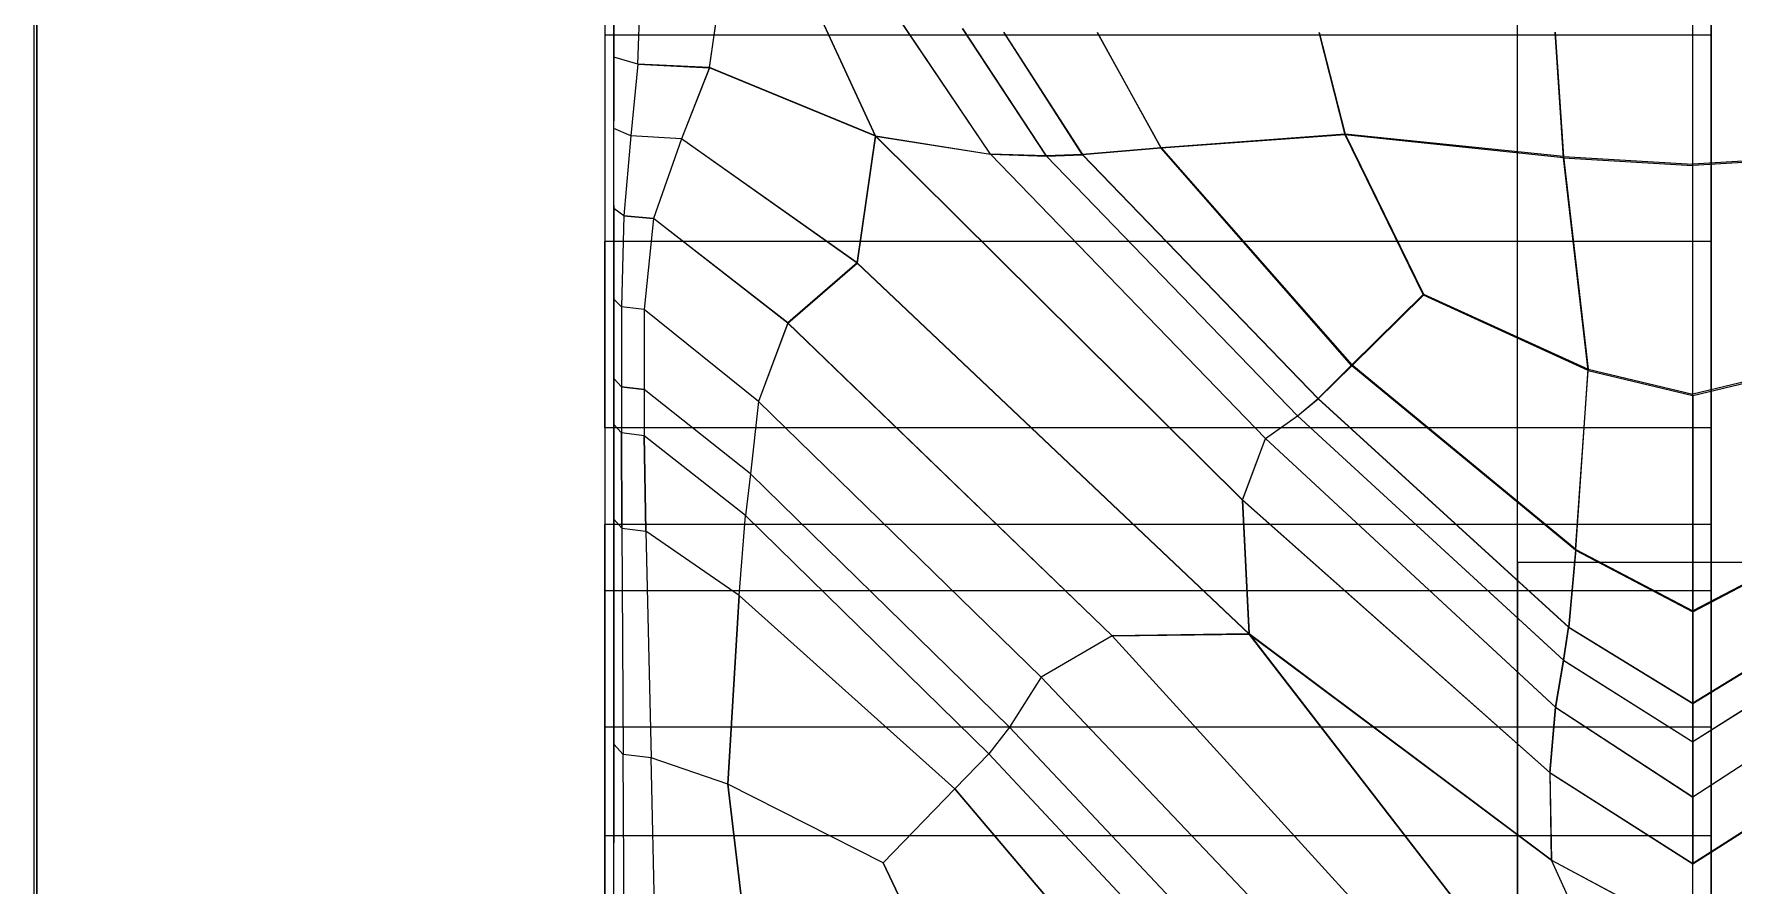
# Model space of a CAD drawing. Extents: x 11992 to 29481, y -6727 to 6811.
# Drawn here: x 12599.61 to 12607.29, y 1271.1 to 1274.94 of the extents above; entities that cross this region are included whole.
import ezdxf

# ---------------------------------------------------------------- set-up
doc = ezdxf.new("R2010")
doc.units = 0
doc.header["$MEASUREMENT"] = 0
doc.layers.get('0').update_dxf_attribs({"color": 8, "linetype": 'CONTINUOUS'})
doc.layers.add('WALL', color=8, linetype='CONTINUOUS')

msp = doc.modelspace()

# ---------------------------------------------------------------- linework, layer by layer
for p, q in [((12599.6186, 530.5954, 559.5745), (12599.6281, 2180.5963, 559.5742)), ((12599.6281, 2180.5963, 429.574), (12599.6186, 530.5953, 429.5743)), ((12599.6281, 2180.5963, 429.574), (12599.6186, 530.5953, 429.5743)), ((12599.6281, 2180.5963, -40.4265), (12599.6186, 530.5953, -40.4263)), ((12607.1049, 1273.3088, -1721.2856), (12607.1049, 1278.4766, -1720.3346)), ((12602.1883, 1277.0132, -1749.7151), (12602.1883, 1262.3258, -1766.6945)), ((12607.1879, 1265.565, -1768.6797), (12607.1879, 1277.0132, -1749.7151)), ((12607.1049, 1272.3347, -1759.0373), (12607.1049, 1276.6934, -1760.4872)), ((12607.1879, 1276.589, -1772.1821), (12607.1879, 1273.162, -1747.0285)), ((12602.2297, 1273.2671, -1758.97), (12602.2297, 1276.3968, -1758.5168)), ((12607.1879, 1274.0046, -1747.8711), (12607.1879, 1275.945, -1749.2247)), ((12602.2297, 1274.8376, -1721.4041), (12602.2297, 1275.4899, -1721.4886)), ((12602.2297, 1274.5508, -1722.8437), (12602.2297, 1275.4639, -1722.5594)), ((12602.2297, 1273.8265, -1758.9982), (12602.2297, 1275.4289, -1759.6202)), ((12602.3375, 1274.8064, -1721.2928), (12602.3485, 1275.1003, -1721.2014)), ((12602.3375, 1274.8061, -1759.573), (12602.348, 1275.1001, -1759.6643)), ((12602.6618, 1274.7911, -1721.2346), (12602.7037, 1275.0841, -1721.1397)), ((12602.6618, 1274.7899, -1759.6312), (12602.7037, 1275.0832, -1759.7259)), ((12603.4118, 1274.4819, -1721.2898), (12603.1443, 1275.0622, -1721.0562)), ((12603.4118, 1274.4802, -1759.5747), (12603.1443, 1275.0605, -1759.8091)), ((12602.2297, 1275.0336, -1722.0925), (12602.2297, 1274.8888, -1722.7558)), ((12603.9316, 1274.4001, -1721.1064), (12603.5172, 1275.0143, -1720.8784)), ((12603.9311, 1274.3994, -1759.7491), (12603.5172, 1275.0131, -1759.987)), ((12606.3119, 1272.5535, -1759.0217), (12606.3124, 1275.0464, -1759.8654)), ((12606.3119, 1272.5535, -1721.8437), (12606.3124, 1275.0464, -1721)), ((12607.1879, 1274.9377, -1732.2581), (12602.1883, 1274.9377, -1732.2581)), ((12607.1879, 1274.9377, -1748.6073), (12602.1883, 1274.9377, -1748.6073)), ((12602.1883, 1274.9377, -1732.2581), (12602.1883, 1265.565, -1712.1856)), ((12602.1883, 1274.9377, -1748.6073), (12602.1883, 1259.3552, -1764.3506)), ((12602.1883, 1274.9377, -1732.2581), (12602.1883, 1248.8509, -1744.4441)), ((12602.2297, 1274.906, -1759.2208), (12602.2297, 1274.5508, -1758.0222)), ((12604.1838, 1274.3906, -1720.9161), (12603.8052, 1274.968, -1720.7069)), ((12603.8052, 1274.9673, -1760.1587), (12604.1833, 1274.3913, -1759.9302)), ((12604.3469, 1274.3967, -1720.8396), (12603.9917, 1274.9506, -1720.6418)), ((12603.9917, 1274.9496, -1760.2238), (12604.3464, 1274.3984, -1760.0006)), ((12604.7026, 1274.4261, -1720.8175), (12604.4156, 1274.9489, -1720.6351)), ((12604.7026, 1274.4289, -1760.0204), (12604.4156, 1274.948, -1760.2304)), ((12605.5337, 1274.4866, -1720.7896), (12605.416, 1274.9494, -1720.6388)), ((12605.416, 1274.9492, -1760.227), (12605.5337, 1274.4907, -1760.0501)), ((12606.4827, 1274.9515, -1760.2206), (12606.5198, 1274.3884, -1759.9993)), ((12606.5198, 1274.3834, -1720.8365), (12606.4827, 1274.9508, -1720.6454)), ((12607.1879, 1274.9377, -1748.6073), (12607.1879, 1262.3258, -1766.6945)), ((12607.1879, 1274.9377, -1732.2581), (12607.1879, 1265.565, -1712.1856)), ((12602.3375, 1274.8061, -1759.573), (12602.2297, 1274.8376, -1759.4618)), ((12602.2297, 1273.8327, -1722.8465), (12602.2297, 1274.8376, -1721.4041)), ((12602.3375, 1274.8064, -1721.2928), (12602.2297, 1274.8376, -1721.4041)), ((12602.3375, 1274.8064, -1721.2928), (12602.306, 1274.4831, -1721.4172)), ((12602.3375, 1274.8061, -1759.573), (12602.306, 1274.4828, -1759.4487)), ((12602.6618, 1274.7911, -1721.2346), (12602.3375, 1274.8064, -1721.2928)), ((12602.3375, 1274.8061, -1759.573), (12602.6618, 1274.7899, -1759.6312)), ((12602.6618, 1274.7911, -1721.2346), (12602.5349, 1274.4695, -1721.3694)), ((12602.6618, 1274.7899, -1759.6312), (12602.5349, 1274.4688, -1759.4965)), ((12603.4118, 1274.4819, -1721.2898), (12602.6618, 1274.7911, -1721.2346)), ((12603.4118, 1274.4802, -1759.5747), (12602.6618, 1274.7899, -1759.6312)), ((12602.306, 1274.4831, -1721.4172), (12602.2297, 1274.515, -1721.5243)), ((12602.306, 1274.4828, -1759.4487), (12602.2297, 1274.515, -1759.3415)), ((12602.306, 1274.4831, -1721.4172), (12602.2746, 1274.1202, -1721.5151)), ((12602.306, 1274.4828, -1759.4487), (12602.2746, 1274.1202, -1759.3507)), ((12602.5349, 1274.4695, -1721.3694), (12602.306, 1274.4831, -1721.4172)), ((12602.5349, 1274.4688, -1759.4965), (12602.306, 1274.4828, -1759.4487)), ((12602.5349, 1274.4695, -1721.3694), (12602.4086, 1274.1085, -1721.4777)), ((12602.5349, 1274.4688, -1759.4965), (12602.4086, 1274.1085, -1759.3881)), ((12603.3289, 1273.9078, -1721.5873), (12602.5349, 1274.4695, -1721.3694)), ((12603.3289, 1273.9068, -1759.2789), (12602.5349, 1274.4688, -1759.4965)), ((12603.4118, 1274.4819, -1721.2898), (12603.3289, 1273.9078, -1721.5873)), ((12603.3289, 1273.9068, -1759.2789), (12603.4118, 1274.4802, -1759.5747)), ((12603.4118, 1274.4819, -1721.2898), (12603.9316, 1274.4001, -1721.1064)), ((12603.4118, 1274.4819, -1721.2898), (12605.0707, 1272.837, -1721.9583)), ((12603.4118, 1274.4802, -1759.5747), (12605.0707, 1272.8356, -1758.9011)), ((12603.4118, 1274.4802, -1759.5747), (12603.9311, 1274.3994, -1759.7491)), ((12605.5337, 1274.4907, -1760.0501), (12604.7026, 1274.4289, -1760.0204)), ((12605.5337, 1274.4866, -1720.7896), (12604.7026, 1274.4261, -1720.8175)), ((12606.5198, 1274.3884, -1759.9993), (12605.5337, 1274.4907, -1760.0501)), ((12605.5337, 1274.4907, -1760.0501), (12605.888, 1273.7671, -1759.7183)), ((12605.8876, 1273.7618, -1721.0883), (12605.5337, 1274.4866, -1720.7896)), ((12606.5198, 1274.3834, -1720.8365), (12605.5337, 1274.4866, -1720.7896)), ((12605.1742, 1273.1138, -1759.1888), (12603.9311, 1274.3994, -1759.7491)), ((12604.1833, 1274.3913, -1759.9302), (12603.9311, 1274.3994, -1759.7491)), ((12605.1742, 1273.1148, -1721.6454), (12603.9316, 1274.4001, -1721.1064)), ((12603.9316, 1274.4001, -1721.1064), (12604.1838, 1274.3906, -1720.9161)), ((12604.3464, 1274.3984, -1760.0006), (12604.1833, 1274.3913, -1759.9302)), ((12604.1833, 1274.3913, -1759.9302), (12605.3182, 1273.2166, -1759.4031)), ((12604.1838, 1274.3906, -1720.9161), (12604.3469, 1274.3967, -1720.8396)), ((12605.3182, 1273.2163, -1721.404), (12604.1838, 1274.3906, -1720.9161)), ((12604.7026, 1274.4289, -1760.0204), (12604.3464, 1274.3984, -1760.0006)), ((12604.3464, 1274.3984, -1760.0006), (12605.4117, 1273.2955, -1759.4948)), ((12604.7026, 1274.4261, -1720.8175), (12604.3469, 1274.3967, -1720.8396)), ((12605.4112, 1273.2936, -1721.2996), (12604.3469, 1274.3967, -1720.8396)), ((12604.7026, 1274.4289, -1760.0204), (12605.5647, 1273.4471, -1759.5659)), ((12605.5638, 1273.4433, -1721.2287), (12604.7026, 1274.4261, -1720.8175)), ((12606.5198, 1274.3884, -1759.9993), (12606.6324, 1273.4276, -1759.5561)), ((12606.5198, 1274.3884, -1759.9993), (12607.1049, 1274.3541, -1759.9824)), ((12606.6314, 1273.4221, -1721.2363), (12606.5198, 1274.3834, -1720.8365)), ((12606.5198, 1274.3834, -1720.8365), (12607.1049, 1274.3488, -1720.8521)), ((12607.6895, 1274.3884, -1759.9993), (12607.1049, 1274.3541, -1759.9824)), ((12607.6895, 1274.3834, -1720.8365), (12607.1049, 1274.3488, -1720.8521)), ((12602.2297, 1273.9795, -1722.3098), (12602.2297, 1274.1679, -1722.854)), ((12602.2297, 1274.1679, -1758.0118), (12602.2297, 1273.6383, -1757.9851)), ((12602.2746, 1274.1202, -1721.5151), (12602.2297, 1274.1536, -1721.6184)), ((12602.2297, 1274.1536, -1721.6184), (12602.2297, 1273.6383, -1722.8807)), ((12602.2746, 1274.1202, -1759.3507), (12602.2297, 1274.1536, -1759.2474)), ((12602.2746, 1274.1202, -1759.3507), (12602.2636, 1273.7087, -1759.3383)), ((12602.2746, 1274.1202, -1721.5151), (12602.2641, 1273.7087, -1721.5275)), ((12602.2746, 1274.1202, -1721.5151), (12602.4086, 1274.1085, -1721.4777)), ((12602.4086, 1274.1085, -1759.3881), (12602.2746, 1274.1202, -1759.3507)), ((12602.4086, 1274.1085, -1721.4777), (12602.3661, 1273.697, -1721.4934)), ((12602.4086, 1274.1085, -1759.3881), (12602.3661, 1273.697, -1759.3724)), ((12603.016, 1273.6364, -1721.6599), (12602.4086, 1274.1085, -1721.4777)), ((12603.016, 1273.636, -1759.2061), (12602.4086, 1274.1085, -1759.3881)), ((12607.1879, 1274.0046, -1747.8711), (12602.1883, 1274.0046, -1747.8711)), ((12602.1883, 1273.162, -1747.0285), (12602.1883, 1274.0046, -1747.8711)), ((12607.1879, 1274.0046, -1732.9943), (12602.1883, 1274.0046, -1732.9943)), ((12602.2297, 1273.9795, -1758.556), (12602.2297, 1273.8327, -1758.0193)), ((12607.1879, 1262.3258, -1714.1708), (12607.1879, 1274.0046, -1732.9943)), ((12603.3289, 1273.9078, -1721.5873), (12603.016, 1273.6364, -1721.6599)), ((12603.016, 1273.636, -1759.2061), (12603.3289, 1273.9068, -1759.2789)), ((12605.1003, 1272.2307, -1722.2774), (12603.3289, 1273.9078, -1721.5873)), ((12605.1003, 1272.2298, -1758.5894), (12603.3289, 1273.9068, -1759.2789)), ((12605.8876, 1273.7618, -1721.0883), (12605.5638, 1273.4433, -1721.2287)), ((12605.5647, 1273.4471, -1759.5659), (12605.888, 1273.7671, -1759.7183)), ((12606.6314, 1273.4221, -1721.2363), (12605.8876, 1273.7618, -1721.0883)), ((12605.888, 1273.7671, -1759.7183), (12606.6324, 1273.4276, -1759.5561)), ((12602.2297, 1270.6624, -1758.3109), (12602.2297, 1273.744, -1759.2363)), ((12602.2636, 1273.7087, -1759.3383), (12602.2297, 1273.744, -1759.2363)), ((12602.2297, 1273.744, -1721.6295), (12602.2297, 1273.1775, -1721.6581)), ((12602.2641, 1273.7087, -1721.5275), (12602.2297, 1273.744, -1721.6295)), ((12602.3661, 1273.697, -1759.3724), (12602.2636, 1273.7087, -1759.3383)), ((12602.2636, 1273.7087, -1759.3383), (12602.2636, 1273.1391, -1759.3097)), ((12602.3661, 1273.697, -1721.4934), (12602.2641, 1273.7087, -1721.5275)), ((12602.2641, 1273.7087, -1721.5275), (12602.2641, 1273.3482, -1721.5194)), ((12602.883, 1273.2812, -1759.2163), (12602.3661, 1273.697, -1759.3724)), ((12602.3661, 1273.697, -1759.3724), (12602.3661, 1273.1262, -1759.3436)), ((12602.883, 1273.2812, -1721.6495), (12602.3661, 1273.697, -1721.4934)), ((12602.3661, 1273.697, -1721.4934), (12602.3661, 1273.1262, -1721.5222)), ((12603.016, 1273.6364, -1721.6599), (12602.883, 1273.2812, -1721.6495)), ((12603.016, 1273.636, -1759.2061), (12602.883, 1273.2812, -1759.2163)), ((12603.016, 1273.6364, -1721.6599), (12604.4804, 1272.2219, -1722.2154)), ((12603.016, 1273.636, -1759.2061), (12604.4804, 1272.2217, -1758.6507)), ((12605.5638, 1273.4433, -1721.2287), (12605.4112, 1273.2936, -1721.2996)), ((12605.5647, 1273.4471, -1759.5659), (12605.4117, 1273.2955, -1759.4948)), ((12606.5742, 1272.6093, -1721.5904), (12605.5638, 1273.4433, -1721.2287)), ((12606.5756, 1272.6129, -1759.1694), (12605.5647, 1273.4471, -1759.5659)), ((12602.2297, 1273.4335, -1722.3373), (12602.2297, 1273.0211, -1722.4886)), ((12602.2636, 1273.3482, -1759.3465), (12602.2297, 1273.3854, -1759.2444)), ((12602.2297, 1273.3854, -1759.2444), (12602.2297, 1272.7498, -1759.0508)), ((12602.2641, 1273.3482, -1721.5194), (12602.2297, 1273.3854, -1721.6215)), ((12606.5742, 1272.6093, -1721.5904), (12606.6314, 1273.4221, -1721.2363)), ((12606.5756, 1272.6129, -1759.1694), (12606.6324, 1273.4276, -1759.5561)), ((12606.6314, 1273.4221, -1721.2363), (12607.1049, 1273.3088, -1721.2856)), ((12606.6324, 1273.4276, -1759.5561), (12607.1049, 1273.3143, -1759.5021)), ((12607.577, 1273.4276, -1759.5561), (12607.1049, 1273.3143, -1759.5021)), ((12607.1049, 1273.3088, -1721.2856), (12607.5779, 1273.4221, -1721.2363)), ((12602.3661, 1273.3358, -1759.3805), (12602.2636, 1273.3482, -1759.3465)), ((12602.2641, 1273.3482, -1721.5194), (12602.2636, 1273.1391, -1721.5562)), ((12602.2641, 1273.3482, -1721.5194), (12602.3661, 1273.3358, -1721.4853)), ((12602.8472, 1272.9541, -1721.6234), (12602.3661, 1273.3358, -1721.4853)), ((12602.8472, 1272.9541, -1759.2425), (12602.3661, 1273.3358, -1759.3805)), ((12605.3182, 1273.2166, -1759.4031), (12605.4117, 1273.2955, -1759.4948)), ((12605.3182, 1273.2163, -1721.404), (12605.4112, 1273.2936, -1721.2996)), ((12605.4112, 1273.2936, -1721.2996), (12606.5437, 1272.2605, -1721.7428)), ((12605.4117, 1273.2955, -1759.4948), (12606.5451, 1272.2617, -1759.0096)), ((12607.1049, 1273.3088, -1721.2856), (12607.1049, 1271.1931, -1722.6687)), ((12602.2297, 1273.2671, -1721.8958), (12602.2297, 1273.2383, -1723.0275)), ((12602.2297, 1271.0093, -1757.6641), (12602.2297, 1273.2383, -1757.8383)), ((12602.883, 1273.2812, -1759.2163), (12602.8472, 1272.9541, -1759.2425)), ((12602.883, 1273.2812, -1721.6495), (12602.8472, 1272.9541, -1721.6234)), ((12604.1609, 1272.0345, -1722.1177), (12602.883, 1273.2812, -1721.6495)), ((12604.1609, 1272.0345, -1758.7482), (12602.883, 1273.2812, -1759.2163)), ((12605.1742, 1273.1138, -1759.1888), (12605.3182, 1273.2166, -1759.4031)), ((12605.1742, 1273.1148, -1721.6454), (12605.3182, 1273.2163, -1721.404)), ((12605.3182, 1273.2166, -1759.4031), (12606.5218, 1272.111, -1758.8959)), ((12606.5208, 1272.112, -1721.8745), (12605.3182, 1273.2163, -1721.404)), ((12607.1879, 1273.162, -1733.8369), (12602.1883, 1273.162, -1733.8369)), ((12607.1879, 1273.162, -1747.0285), (12602.1883, 1273.162, -1747.0285)), ((12602.2636, 1273.1391, -1721.5562), (12602.2297, 1273.1775, -1721.6581)), ((12602.2636, 1273.1391, -1759.3097), (12602.2297, 1273.1775, -1759.2078)), ((12602.3661, 1273.1262, -1721.5222), (12602.2636, 1273.1391, -1721.5562)), ((12602.3661, 1273.1262, -1759.3436), (12602.2636, 1273.1391, -1759.3097)), ((12602.2636, 1273.1391, -1721.5562), (12602.266, 1272.709, -1721.714)), ((12602.266, 1272.709, -1759.1519), (12602.2636, 1273.1391, -1759.3097)), ((12602.8239, 1272.7667, -1721.6485), (12602.3661, 1273.1262, -1721.5222)), ((12602.3661, 1273.1262, -1721.5222), (12602.3742, 1272.6954, -1721.6802)), ((12602.8239, 1272.7667, -1759.2173), (12602.3661, 1273.1262, -1759.3436)), ((12602.3742, 1272.6954, -1759.1855), (12602.3661, 1273.1262, -1759.3436)), ((12605.0707, 1272.837, -1721.9583), (12605.1742, 1273.1148, -1721.6454)), ((12605.0707, 1272.8356, -1758.9011), (12605.1742, 1273.1138, -1759.1888)), ((12605.1742, 1273.1148, -1721.6454), (12606.485, 1271.8991, -1722.1663)), ((12605.1742, 1273.1138, -1759.1888), (12606.4855, 1271.8976, -1758.6477)), ((12602.8472, 1272.9541, -1721.6234), (12602.8239, 1272.7667, -1721.6485)), ((12602.8472, 1272.9541, -1759.2425), (12602.8239, 1272.7667, -1759.2173)), ((12602.8472, 1272.9541, -1721.6234), (12604.0169, 1271.8097, -1722.0374)), ((12604.0169, 1271.8097, -1758.8285), (12602.8472, 1272.9541, -1759.2425)), ((12602.2297, 1270.7838, -1722.7813), (12602.2297, 1272.8446, -1722.0508)), ((12605.0707, 1272.837, -1721.9583), (12606.4593, 1271.6042, -1722.4912)), ((12605.0707, 1272.837, -1721.9583), (12605.1003, 1272.2307, -1722.2774)), ((12605.0707, 1272.8356, -1758.9011), (12606.4598, 1271.6025, -1758.3643)), ((12605.1003, 1272.2298, -1758.5894), (12605.0707, 1272.8356, -1758.9011)), ((12602.2297, 1269.5659, -1757.6779), (12602.2297, 1272.7498, -1759.0508)), ((12602.2297, 1272.7498, -1721.815), (12602.2297, 1271.2868, -1723.7191)), ((12602.266, 1272.709, -1721.714), (12602.2297, 1272.7498, -1721.815)), ((12602.266, 1272.709, -1759.1519), (12602.2297, 1272.7498, -1759.0508)), ((12602.7953, 1272.4043, -1759.0848), (12602.8239, 1272.7667, -1759.2173)), ((12602.7953, 1272.4043, -1721.781), (12602.8239, 1272.7667, -1721.6485)), ((12603.9239, 1271.6886, -1722.0277), (12602.8239, 1272.7667, -1721.6485)), ((12603.9239, 1271.6886, -1758.8381), (12602.8239, 1272.7667, -1759.2173)), ((12607.1879, 1272.7261, -1709.4119), (12602.1883, 1272.7261, -1709.4119)), ((12607.1879, 1272.7261, -1771.4535), (12602.1883, 1272.7261, -1771.4535)), ((12602.1883, 1269.0416, -1710.5894), (12602.1883, 1272.7261, -1709.4119)), ((12602.266, 1272.709, -1721.714), (12602.3742, 1272.6954, -1721.6802)), ((12602.266, 1272.709, -1721.714), (12602.2717, 1271.6855, -1722.0689)), ((12602.266, 1272.709, -1759.1519), (12602.2717, 1271.6852, -1758.797)), ((12602.266, 1272.709, -1759.1519), (12602.3742, 1272.6954, -1759.1855)), ((12602.7953, 1272.4043, -1759.0848), (12602.3742, 1272.6954, -1759.1855)), ((12602.7953, 1272.4043, -1721.781), (12602.3742, 1272.6954, -1721.6802)), ((12602.3742, 1272.6954, -1721.6802), (12602.3981, 1271.67, -1722.0358)), ((12602.3742, 1272.6954, -1759.1855), (12602.3981, 1271.67, -1758.83)), ((12606.5742, 1272.6093, -1721.5904), (12606.5437, 1272.2605, -1721.7428)), ((12606.5756, 1272.6129, -1759.1694), (12606.5451, 1272.2617, -1759.0096)), ((12606.5742, 1272.6093, -1721.5904), (12607.1049, 1272.3313, -1721.7109)), ((12606.5756, 1272.6129, -1759.1694), (12607.1049, 1272.3347, -1759.0373)), ((12607.6342, 1272.6129, -1759.1694), (12607.1049, 1272.3347, -1759.0373)), ((12607.1049, 1272.3313, -1721.7109), (12607.6352, 1272.6093, -1721.5904)), ((12606.3119, 1272.5535, -1721.8437), (12606.3119, 1268.005, -1724.4698)), ((12606.3119, 1268.005, -1756.3956), (12606.3119, 1272.5535, -1759.0217)), ((12651.3121, 1272.5535, -1759.0217), (12606.3119, 1272.5535, -1759.0217)), ((12651.3121, 1272.5535, -1721.8437), (12606.3119, 1272.5535, -1721.8437)), ((12607.1879, 1272.4257, -1746.0953), (12602.1883, 1272.4257, -1746.0953)), ((12602.1883, 1272.4257, -1734.7701), (12602.1883, 1256.6825, -1719.1873)), ((12607.1879, 1272.4257, -1734.7701), (12602.1883, 1272.4257, -1734.7701)), ((12602.7442, 1271.5512, -1722.0766), (12602.7953, 1272.4043, -1721.781)), ((12602.7953, 1272.4043, -1759.0848), (12602.7442, 1271.5512, -1758.7892)), ((12602.7953, 1272.4043, -1759.0848), (12603.7704, 1271.5305, -1758.7826)), ((12603.7704, 1271.5305, -1722.0833), (12602.7953, 1272.4043, -1721.781)), ((12607.1879, 1272.4257, -1746.0953), (12607.1879, 1248.8509, -1736.4213)), ((12607.1879, 1272.4257, -1746.0953), (12607.1879, 1259.3552, -1764.3506)), ((12602.2297, 1272.04, -1758.037), (12602.2297, 1272.2865, -1757.5084)), ((12602.2297, 1270.2619, -1724.3111), (12602.2297, 1272.2865, -1723.3575)), ((12607.1049, 1270.2778, -1757.7109), (12607.1049, 1272.3347, -1759.0373)), ((12604.4804, 1272.2219, -1722.2154), (12604.1609, 1272.0345, -1722.1177)), ((12604.4804, 1272.2217, -1758.6507), (12604.1609, 1272.0345, -1758.7482)), ((12605.1003, 1272.2307, -1722.2774), (12604.4804, 1272.2219, -1722.2154)), ((12604.4804, 1272.2217, -1758.6507), (12605.1003, 1272.2298, -1758.5894)), ((12604.4804, 1272.2219, -1722.2154), (12605.7383, 1270.8412, -1722.7655)), ((12604.4804, 1272.2217, -1758.6507), (12605.7383, 1270.8412, -1758.1005)), ((12606.4669, 1271.2081, -1722.7227), (12605.1003, 1272.2307, -1722.2774)), ((12605.1003, 1272.2307, -1722.2774), (12606.146, 1270.8765, -1722.8377)), ((12606.146, 1270.8763, -1758.0284), (12605.1003, 1272.2298, -1758.5894)), ((12605.1003, 1272.2298, -1758.5894), (12606.4669, 1271.2072, -1758.1452)), ((12606.5208, 1272.112, -1721.8745), (12606.5437, 1272.2605, -1721.7428)), ((12606.5218, 1272.111, -1758.8959), (12606.5451, 1272.2617, -1759.0096)), ((12606.5437, 1272.2605, -1721.7428), (12607.1049, 1271.9162, -1721.8905)), ((12606.5451, 1272.2617, -1759.0096), (12607.1049, 1271.917, -1758.8478)), ((12607.6643, 1272.2617, -1759.0096), (12607.1049, 1271.917, -1758.8478)), ((12607.1049, 1271.9162, -1721.8905), (12607.6657, 1272.2605, -1721.7428)), ((12606.485, 1271.8991, -1722.1663), (12606.5208, 1272.112, -1721.8745)), ((12606.4855, 1271.8976, -1758.6477), (12606.5218, 1272.111, -1758.8959)), ((12606.5208, 1272.112, -1721.8745), (12607.1049, 1271.7436, -1722.0314)), ((12606.5218, 1272.111, -1758.8959), (12607.1049, 1271.7424, -1758.7268)), ((12607.6891, 1272.112, -1721.8744), (12607.1049, 1271.7436, -1722.0314)), ((12607.6876, 1272.111, -1758.8959), (12607.1049, 1271.7424, -1758.7268)), ((12604.1609, 1272.0345, -1722.1177), (12604.0169, 1271.8097, -1722.0374)), ((12604.1609, 1272.0345, -1758.7482), (12604.0169, 1271.8097, -1758.8285)), ((12604.1609, 1272.0345, -1722.1177), (12605.405, 1270.7253, -1722.6219)), ((12604.1609, 1272.0345, -1758.7482), (12605.4045, 1270.7253, -1758.244)), ((12602.2297, 1268.2331, -1726.0794), (12602.2297, 1271.8395, -1722.3993)), ((12606.4593, 1271.6042, -1722.4912), (12606.485, 1271.8991, -1722.1663)), ((12606.4598, 1271.6025, -1758.3643), (12606.4855, 1271.8976, -1758.6477)), ((12606.485, 1271.8991, -1722.1663), (12607.1049, 1271.494, -1722.3398)), ((12606.4855, 1271.8976, -1758.6477), (12607.1049, 1271.4921, -1758.4673)), ((12607.1049, 1271.494, -1722.3398), (12607.7243, 1271.8991, -1722.1658)), ((12607.7239, 1271.8976, -1758.6477), (12607.1049, 1271.4921, -1758.4673)), ((12607.1879, 1271.8085, -1735.7773), (12602.1883, 1271.8085, -1735.7773)), ((12602.1883, 1271.3178, -1744.0199), (12602.1883, 1271.8085, -1745.0881)), ((12607.1879, 1271.8085, -1745.0881), (12602.1883, 1271.8085, -1745.0881)), ((12604.0169, 1271.8097, -1758.8285), (12603.9239, 1271.6886, -1758.8381)), ((12604.0169, 1271.8097, -1722.0374), (12603.9239, 1271.6886, -1722.0277)), ((12605.1528, 1270.6028, -1758.3784), (12604.0169, 1271.8097, -1758.8285)), ((12604.0169, 1271.8097, -1722.0374), (12605.1528, 1270.6028, -1722.4874)), ((12607.1879, 1271.8085, -1735.7773), (12607.1879, 1252.3533, -1725.3973)), ((12607.1879, 1271.8085, -1735.7773), (12607.1879, 1252.3533, -1725.3973)), ((12602.2717, 1271.6852, -1758.797), (12602.2297, 1271.7317, -1758.6978)), ((12602.2717, 1271.6855, -1722.0689), (12602.2297, 1271.7317, -1722.168)), ((12602.2779, 1270.6102, -1722.4579), (12602.2717, 1271.6855, -1722.0689)), ((12602.3981, 1271.67, -1722.0358), (12602.2717, 1271.6855, -1722.0689)), ((12602.3981, 1271.67, -1758.83), (12602.2717, 1271.6852, -1758.797)), ((12602.2779, 1270.6102, -1758.4079), (12602.2717, 1271.6852, -1758.797)), ((12603.7704, 1271.5305, -1722.0833), (12603.9239, 1271.6886, -1722.0277)), ((12603.7704, 1271.5305, -1758.7826), (12603.9239, 1271.6886, -1758.8381)), ((12603.9239, 1271.6886, -1722.0277), (12604.9897, 1270.548, -1722.4427)), ((12603.9239, 1271.6886, -1758.8381), (12604.9897, 1270.548, -1758.4231)), ((12602.7442, 1271.5512, -1722.0766), (12602.3981, 1271.67, -1722.0358)), ((12602.4219, 1270.5928, -1722.4255), (12602.3981, 1271.67, -1722.0358)), ((12602.7442, 1271.5512, -1758.7892), (12602.3981, 1271.67, -1758.83)), ((12602.4219, 1270.5928, -1758.4402), (12602.3981, 1271.67, -1758.83)), ((12606.4593, 1271.6042, -1722.4912), (12606.4669, 1271.2081, -1722.7227)), ((12606.4593, 1271.6042, -1722.4912), (12607.1049, 1271.1931, -1722.6687)), ((12606.4598, 1271.6025, -1758.3643), (12607.1049, 1271.1917, -1758.1854)), ((12606.4669, 1271.2072, -1758.1452), (12606.4598, 1271.6025, -1758.3643)), ((12607.7501, 1271.6039, -1722.4906), (12607.1049, 1271.1931, -1722.6687)), ((12607.1049, 1271.1917, -1758.1854), (12607.7496, 1271.6025, -1758.3643)), ((12603.4471, 1271.1953, -1758.667), (12602.7442, 1271.5512, -1758.7892)), ((12602.7442, 1271.5512, -1758.7892), (12602.8625, 1270.5565, -1758.4284)), ((12602.8625, 1270.5565, -1722.4373), (12602.7442, 1271.5512, -1722.0766)), ((12603.4471, 1271.1953, -1722.1989), (12602.7442, 1271.5512, -1722.0766)), ((12603.7704, 1271.5305, -1758.7826), (12603.4471, 1271.1953, -1758.667)), ((12603.4471, 1271.1953, -1722.1989), (12603.7704, 1271.5305, -1722.0833)), ((12604.633, 1270.5122, -1722.4504), (12603.7704, 1271.5305, -1722.0833)), ((12603.7704, 1271.5305, -1758.7826), (12604.633, 1270.5122, -1758.4155)), ((12607.1879, 1271.3178, -1744.0199), (12602.1883, 1271.3178, -1744.0199)), ((12607.1879, 1271.3178, -1736.8455), (12602.1883, 1271.3178, -1736.8455)), ((12603.4471, 1271.1953, -1758.667), (12603.8014, 1270.4476, -1758.393)), ((12603.8014, 1270.4476, -1722.4729), (12603.4471, 1271.1953, -1722.1989)), ((12606.4669, 1271.2081, -1722.7227), (12607.1049, 1270.8672, -1722.8712)), ((12606.7287, 1270.6319, -1722.9681), (12606.4669, 1271.2081, -1722.7227)), ((12606.7287, 1270.6319, -1757.8982), (12606.4669, 1271.2072, -1758.1452)), ((12606.4669, 1271.2072, -1758.1452), (12607.1049, 1270.8662, -1757.9971)), ((12607.1049, 1270.2778, -1723.155), (12607.1049, 1271.1931, -1722.6687))]:
    msp.add_line(p, q)
at = {"layer": 'WALL'}
msp.add_line((12599.6094, 530.5467), (12599.6094, 3030.5467), dxfattribs=at)

doc.saveas('drawing.dxf')
